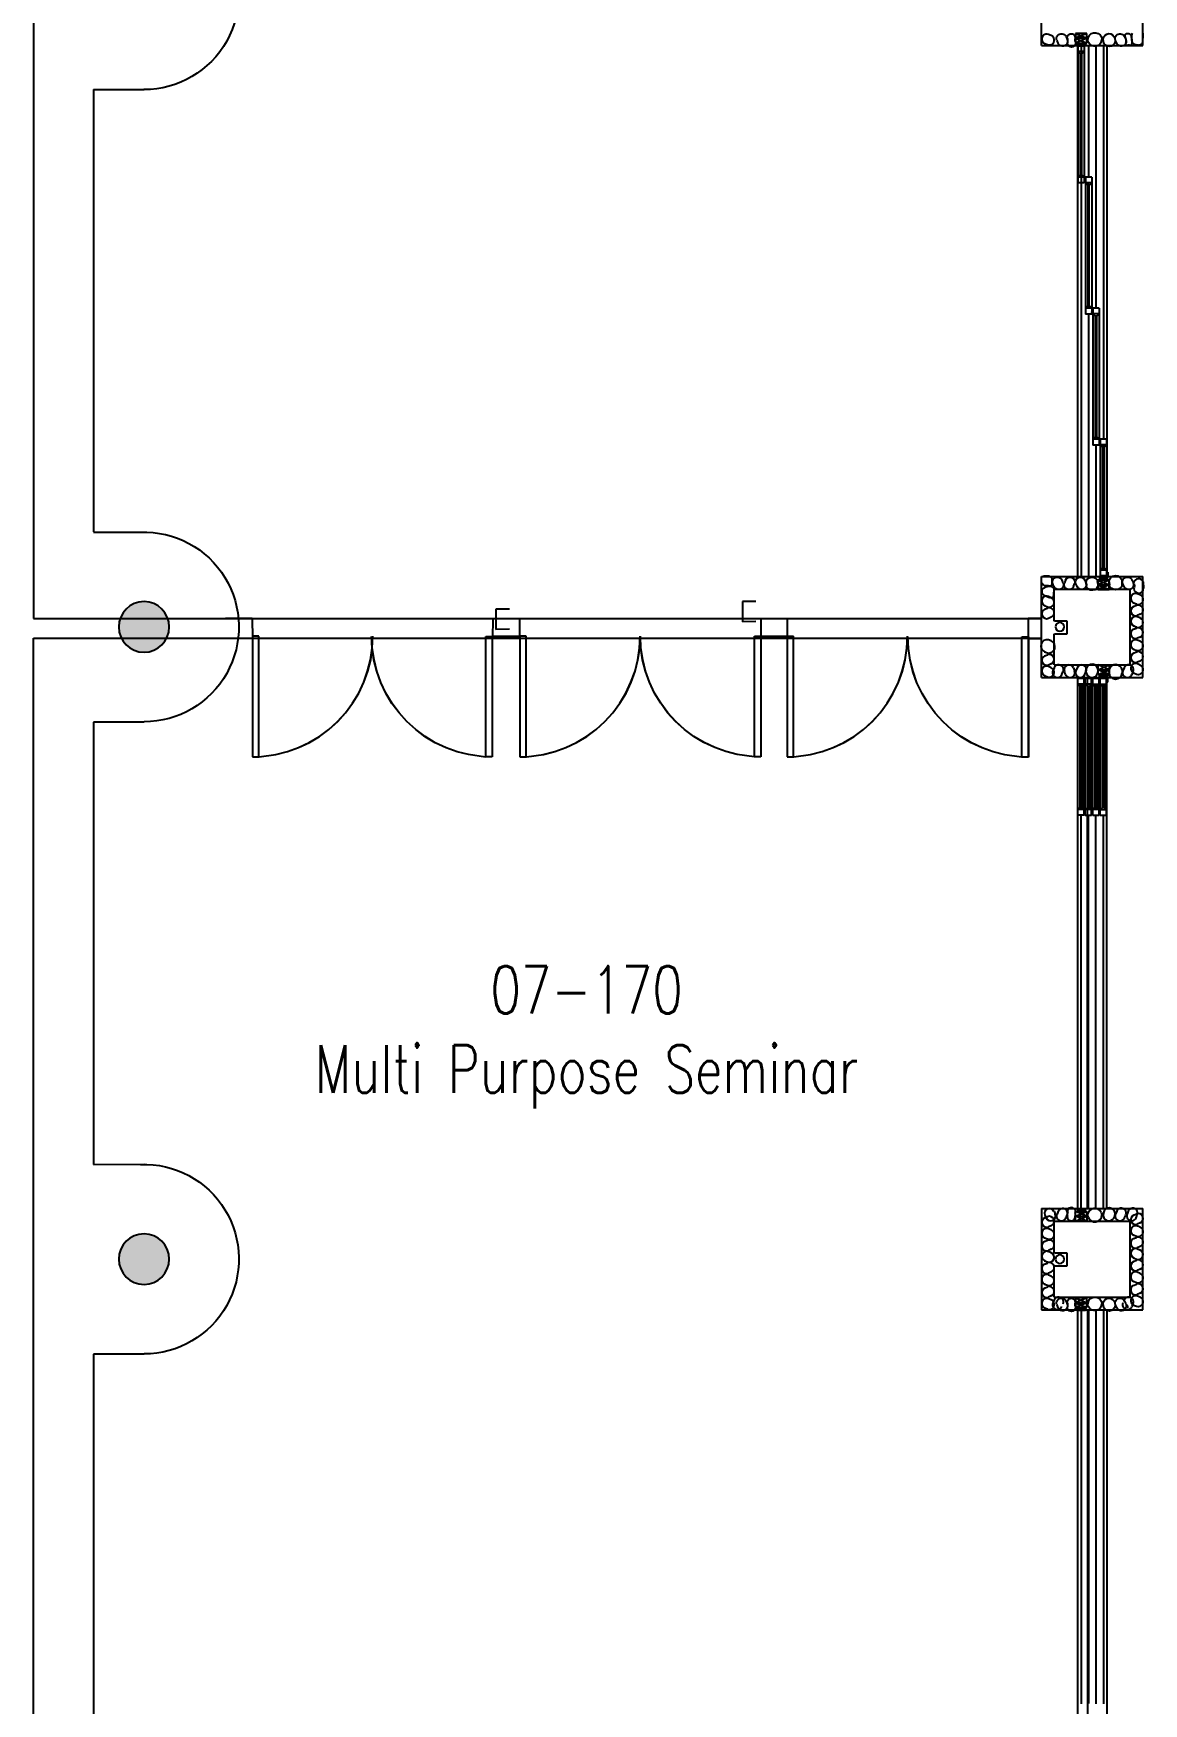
# Model space of a CAD drawing. Extents: x 11182 to 734459, y -1391328 to 152085.
# Drawn here: x 110223 to 119005, y -580770 to -567561 of the extents above; entities that cross this region are included whole.
import ezdxf
from ezdxf.enums import TextEntityAlignment as Align

# ---------------------------------------------------------------- set-up
doc = ezdxf.new("R2010")
doc.units = 0
doc.header["$LTSCALE"] = 500
doc.header["$MEASUREMENT"] = 0
for name, color, linetype in [('0_room_data', 7, 'CONTINUOUS'), ('1_Wall_Exist', 251, 'CONTINUOUS'), ('3_Text', 7, 'CONTINUOUS')]:
    doc.layers.add(name, color=color, linetype=linetype)
doc.styles.add('1_200', font='simplex.shx', dxfattribs={"width": 0.75, "height": 460})

# ---------------------------------------------------------------- blocks, each defined once
blk = doc.blocks.new('room_data')
at = {"layer": '3_Text', "style": '1_200', "width": 0.75}
for tag, p in [('ROOMNUM', (0, 0)), ('ROOMUSE', (0, -575))]:
    blk.add_attdef(tag, text='', height=345, dxfattribs=at).set_placement(p, align=Align.MIDDLE_CENTER)

msp = doc.modelspace()

# ---------------------------------------------------------------- hatches: boundary and pattern name
at = {"layer": '1_Wall_Exist'}
for points in [[(111278, -572168), (111296, -572226), (111297, -572286), (111280, -572339), (111251, -572388), (111218, -572418), (111185, -572437), (111148, -572450), (111111, -572456), (111068, -572456), (111031, -572445), (110992, -572426), (110960, -572400), (110926, -572360), (110908, -572318), (110899, -572272), (110900, -572220), (110915, -572174), (110936, -572138), (110963, -572106), (110994, -572084), (111029, -572067), (111064, -572057), (111108, -572055), (111151, -572060), (111187, -572075), (111219, -572095), (111248, -572120), (111270, -572152)], [(111278, -577168), (111296, -577226), (111297, -577286), (111280, -577339), (111251, -577388), (111218, -577418), (111185, -577437), (111148, -577450), (111111, -577456), (111068, -577456), (111031, -577445), (110992, -577426), (110959, -577401), (110926, -577360), (110907, -577318), (110899, -577272), (110900, -577220), (110915, -577174), (110936, -577138), (110963, -577106), (110994, -577084), (111029, -577067), (111064, -577057), (111108, -577055), (111151, -577061), (111187, -577075), (111219, -577095), (111247, -577120), (111270, -577152)]]:
    msp.add_hatch(color=256, dxfattribs=at).paths.add_polyline_path(points)

# ---------------------------------------------------------------- linework, layer by layer
for p, q in [((110223, -554501), (110223, -572189)), ((118198, -567655), (118198, -566855)), ((118998, -567655), (118998, -566855)), ((118274, -567578), (118252, -567569)), ((118329, -567638), (118320, -567616)), ((118391, -567587), (118400, -567609)), ((118402, -567602), (118404, -567623)), ((118464, -567623), (118463, -567603)), ((118555, -567561), (118466, -567561)), ((118466, -567561), (118555, -567599)), ((118555, -567561), (118466, -567599)), ((118466, -567561), (118466, -567637)), ((118555, -567599), (118466, -567599)), ((118466, -567599), (118555, -567637)), ((118555, -567599), (118466, -567637)), ((118555, -567637), (118555, -567561)), ((118567, -567591), (118561, -567615)), ((118670, -567631), (118675, -567608)), ((118687, -567627), (118686, -567603)), ((118776, -567599), (118780, -567623)), ((118792, -567638), (118783, -567616)), ((118854, -567586), (118863, -567608)), ((118858, -567575), (118859, -567574)), ((118858, -567578), (118858, -567575)), ((118858, -567580), (118858, -567578)), ((118858, -567582), (118858, -567580)), ((118859, -567584), (118858, -567582)), ((118859, -567572), (118860, -567570)), ((118859, -567574), (118859, -567572)), ((118860, -567585), (118859, -567584)), ((118860, -567570), (118861, -567569)), ((118861, -567588), (118860, -567585)), ((118861, -567569), (118862, -567568)), ((118862, -567590), (118861, -567588)), ((118862, -567566), (118865, -567564)), ((118862, -567568), (118862, -567566)), ((118862, -567593), (118862, -567590)), ((118864, -567597), (118862, -567593)), ((118865, -567600), (118864, -567597)), ((118865, -567564), (118867, -567563)), ((118866, -567604), (118865, -567600)), ((118867, -567607), (118866, -567604)), ((118866, -567627), (118867, -567625)), ((118866, -567628), (118866, -567627)), ((118867, -567563), (118868, -567562)), ((118867, -567610), (118867, -567607)), ((118867, -567613), (118867, -567610)), ((118868, -567615), (118867, -567613)), ((118867, -567621), (118868, -567619)), ((118867, -567622), (118867, -567621)), ((118867, -567624), (118867, -567622)), ((118867, -567625), (118867, -567624)), ((118868, -567562), (118870, -567562)), ((118868, -567619), (118868, -567615)), ((118870, -567562), (118872, -567561)), ((118872, -567561), (118873, -567561)), ((118873, -567561), (118875, -567561)), ((118875, -567561), (118881, -567561)), ((118881, -567561), (118883, -567561)), ((118883, -567561), (118885, -567561)), ((118885, -567561), (118888, -567562)), ((118888, -567562), (118890, -567562)), ((118890, -567562), (118892, -567563)), ((118892, -567563), (118893, -567564)), ((118893, -567564), (118895, -567565)), ((118895, -567565), (118896, -567565)), ((118896, -567565), (118897, -567566)), ((118897, -567566), (118897, -567567)), ((118897, -567567), (118898, -567568)), ((118898, -567568), (118899, -567570)), ((118899, -567570), (118901, -567571)), ((118901, -567571), (118902, -567572)), ((118902, -567572), (118903, -567574)), ((118903, -567574), (118904, -567575)), ((118904, -567575), (118905, -567579)), ((118905, -567579), (118906, -567581)), ((118906, -567581), (118907, -567583)), ((118907, -567583), (118907, -567585)), ((118907, -567585), (118908, -567587)), ((118908, -567587), (118908, -567589)), ((118908, -567589), (118908, -567591)), ((118908, -567591), (118908, -567594)), ((118908, -567594), (118909, -567596)), ((118909, -567596), (118909, -567597)), ((118909, -567597), (118910, -567603)), ((118910, -567589), (118911, -567586)), ((118910, -567592), (118910, -567589)), ((118911, -567596), (118910, -567592)), ((118910, -567603), (118911, -567606)), ((118911, -567580), (118912, -567577)), ((118911, -567583), (118911, -567580)), ((118911, -567586), (118911, -567583)), ((118911, -567599), (118911, -567596)), ((118911, -567602), (118911, -567599)), ((118911, -567606), (118911, -567602)), ((118911, -567609), (118911, -567606)), ((118911, -567606), (118911, -567608)), ((118911, -567608), (118911, -567609)), ((118911, -567613), (118911, -567609)), ((118911, -567609), (118911, -567611)), ((118911, -567611), (118911, -567612)), ((118911, -567612), (118911, -567615)), ((118912, -567616), (118911, -567613)), ((118911, -567615), (118911, -567617)), ((118911, -567617), (118911, -567620)), ((118911, -567620), (118911, -567621)), ((118911, -567621), (118912, -567624)), ((118912, -567574), (118913, -567571)), ((118912, -567577), (118912, -567574)), ((118913, -567620), (118912, -567616)), ((118912, -567624), (118912, -567625)), ((118912, -567625), (118913, -567627)), ((118913, -567568), (118914, -567565)), ((118913, -567571), (118913, -567568)), ((118914, -567624), (118913, -567620)), ((118913, -567627), (118913, -567629)), ((118914, -567565), (118915, -567563)), ((118915, -567627), (118914, -567624)), ((118915, -567563), (118916, -567560)), ((118917, -567630), (118915, -567627)), ((118996, -567627), (118995, -567629)), ((118997, -567617), (118996, -567620)), ((118997, -567621), (118996, -567624)), ((118996, -567624), (118996, -567627)), ((118998, -567598), (118997, -567600)), ((118997, -567600), (118997, -567611)), ((118997, -567611), (118997, -567612)), ((118997, -567612), (118997, -567614)), ((118997, -567614), (118997, -567615)), ((118997, -567615), (118997, -567617)), ((118999, -567587), (118998, -567589)), ((118998, -567589), (118998, -567590)), ((118998, -567590), (118998, -567592)), ((118998, -567592), (118998, -567596)), ((118998, -567596), (118998, -567598)), ((118999, -567560), (118999, -567562)), ((118999, -567562), (118999, -567564)), ((118999, -567564), (118999, -567565)), ((118999, -567565), (118999, -567584)), ((118999, -567584), (118999, -567585)), ((118999, -567585), (118999, -567587)), ((118198, -567655), (118998, -567655)), ((118222, -567640), (118245, -567649)), ((118466, -567637), (118555, -567637)), ((118482, -567655), (118482, -571860)), ((118483, -567641), (118545, -567641)), ((118483, -567660), (118483, -567641)), ((118545, -567660), (118483, -567660)), ((118485, -567661), (118485, -568743)), ((118535, -567661), (118485, -567661)), ((118535, -567705), (118485, -567705)), ((118506, -567726), (118485, -567705)), ((118486, -567650), (118540, -567650)), ((118486, -567660), (118486, -567650)), ((118515, -567723), (118504, -567723)), ((118504, -567723), (118504, -568683)), ((118510, -567662), (118510, -571855)), ((118514, -567726), (118535, -567705)), ((118515, -568683), (118515, -567723)), ((118535, -567661), (118535, -568743)), ((118540, -567650), (118540, -567659)), ((118545, -567641), (118545, -567660)), ((118568, -567661), (118568, -568697)), ((118628, -567662), (118628, -569730)), ((118687, -567662), (118687, -570770)), ((118715, -567662), (118715, -571821)), ((118864, -567640), (118865, -567638)), ((118864, -567642), (118864, -567640)), ((118864, -567643), (118864, -567642)), ((118864, -567648), (118864, -567643)), ((118864, -567649), (118864, -567648)), ((118865, -567651), (118864, -567649)), ((118865, -567634), (118866, -567632)), ((118865, -567635), (118865, -567634)), ((118865, -567637), (118865, -567635)), ((118865, -567638), (118865, -567637)), ((118866, -567651), (118865, -567651)), ((118866, -567630), (118866, -567628)), ((118866, -567632), (118866, -567630)), ((118867, -567652), (118866, -567651)), ((118868, -567654), (118867, -567652)), ((118869, -567654), (118868, -567654)), ((118871, -567655), (118869, -567654)), ((118873, -567655), (118871, -567655)), ((118876, -567655), (118873, -567655)), ((118878, -567655), (118876, -567655)), ((118880, -567654), (118878, -567655)), ((118883, -567654), (118880, -567654)), ((118885, -567654), (118883, -567654)), ((118890, -567654), (118885, -567654)), ((118892, -567654), (118890, -567654)), ((118895, -567655), (118892, -567654)), ((118897, -567655), (118895, -567655)), ((118898, -567655), (118897, -567655)), ((118900, -567655), (118898, -567655)), ((118902, -567655), (118900, -567655)), ((118903, -567654), (118902, -567655)), ((118904, -567653), (118903, -567654)), ((118906, -567652), (118904, -567653)), ((118907, -567651), (118906, -567652)), ((118907, -567653), (118906, -567654)), ((118908, -567650), (118907, -567651)), ((118908, -567652), (118907, -567653)), ((118909, -567649), (118908, -567650)), ((118909, -567649), (118908, -567650)), ((118908, -567650), (118908, -567652)), ((118910, -567646), (118909, -567648)), ((118910, -567647), (118909, -567649)), ((118909, -567648), (118909, -567649)), ((118911, -567640), (118910, -567642)), ((118910, -567642), (118910, -567644)), ((118910, -567644), (118910, -567646)), ((118910, -567645), (118910, -567647)), ((118912, -567634), (118911, -567636)), ((118911, -567636), (118911, -567638)), ((118911, -567638), (118911, -567640)), ((118913, -567629), (118912, -567630)), ((118912, -567630), (118912, -567632)), ((118912, -567632), (118912, -567634)), ((118918, -567634), (118917, -567630)), ((118920, -567636), (118918, -567634)), ((118922, -567639), (118920, -567636)), ((118923, -567641), (118922, -567639)), ((118925, -567642), (118923, -567641)), ((118926, -567643), (118925, -567642)), ((118928, -567645), (118926, -567643)), ((118929, -567646), (118928, -567645)), ((118931, -567647), (118929, -567646)), ((118932, -567648), (118931, -567647)), ((118934, -567649), (118932, -567648)), ((118936, -567650), (118934, -567649)), ((118938, -567651), (118936, -567650)), ((118940, -567651), (118938, -567651)), ((118942, -567652), (118940, -567651)), ((118944, -567652), (118942, -567652)), ((118945, -567652), (118944, -567652)), ((118947, -567652), (118945, -567652)), ((118949, -567653), (118947, -567652)), ((118951, -567653), (118949, -567653)), ((118953, -567653), (118951, -567653)), ((118954, -567653), (118953, -567653)), ((118957, -567653), (118954, -567653)), ((118959, -567654), (118957, -567653)), ((118961, -567654), (118959, -567654)), ((118964, -567654), (118961, -567654)), ((118966, -567655), (118964, -567654)), ((118968, -567655), (118966, -567655)), ((118972, -567654), (118968, -567655)), ((118974, -567654), (118972, -567654)), ((118976, -567653), (118974, -567654)), ((118978, -567652), (118976, -567653)), ((118981, -567651), (118978, -567652)), ((118983, -567649), (118981, -567651)), ((118985, -567648), (118983, -567649)), ((118987, -567646), (118985, -567648)), ((118988, -567645), (118987, -567646)), ((118989, -567644), (118988, -567645)), ((118990, -567643), (118989, -567644)), ((118991, -567641), (118990, -567643)), ((118992, -567639), (118991, -567641)), ((118993, -567638), (118992, -567639)), ((118994, -567636), (118993, -567638)), ((118995, -567629), (118994, -567632)), ((118994, -567632), (118994, -567634)), ((118994, -567634), (118994, -567636)), ((110698, -568004), (110698, -571504)), ((110698, -568005), (111099, -568005)), ((118506, -568677), (118485, -568698)), ((118504, -568683), (118515, -568683)), ((118514, -568677), (118535, -568698)), ((118535, -568698), (118485, -568698)), ((118535, -568743), (118485, -568743)), ((118535, -568731), (118538, -568731)), ((118542, -568733), (118535, -568733)), ((118537, -568707), (118544, -568707)), ((118537, -568710), (118537, -568707)), ((118538, -568710), (118537, -568710)), ((118537, -568714), (118538, -568714)), ((118537, -568724), (118537, -568714)), ((118538, -568724), (118537, -568724)), ((118538, -568714), (118538, -568710)), ((118541, -568710), (118538, -568724)), ((118538, -568731), (118541, -568716)), ((118544, -568710), (118541, -568710)), ((118541, -568716), (118542, -568716)), ((118541, -568727), (118541, -568731)), ((118542, -568727), (118541, -568727)), ((118541, -568731), (118542, -568731)), ((118542, -568716), (118542, -568727)), ((118542, -568731), (118542, -568733)), ((118544, -568697), (118544, -569780)), ((118594, -568697), (118544, -568697)), ((118594, -568742), (118544, -568742)), ((118565, -568763), (118544, -568742)), ((118574, -568759), (118563, -568759)), ((118563, -568759), (118563, -569720)), ((118573, -568763), (118594, -568742)), ((118574, -569720), (118574, -568759)), ((118594, -568697), (118594, -569780)), ((118565, -569713), (118544, -569734)), ((118594, -569734), (118544, -569734)), ((118563, -569720), (118574, -569720)), ((118573, -569713), (118594, -569734)), ((118603, -569734), (118603, -570816)), ((118653, -569734), (118603, -569734)), ((118653, -569734), (118653, -570816)), ((118594, -569780), (118544, -569780)), ((118568, -569780), (118568, -571855)), ((118594, -569768), (118596, -569768)), ((118600, -569770), (118594, -569770)), ((118596, -569768), (118599, -569753)), ((118597, -569744), (118603, -569744)), ((118597, -569746), (118597, -569744)), ((118598, -569746), (118597, -569746)), ((118597, -569751), (118598, -569751)), ((118597, -569761), (118597, -569751)), ((118598, -569761), (118597, -569761)), ((118598, -569751), (118598, -569746)), ((118601, -569746), (118598, -569761)), ((118599, -569753), (118600, -569753)), ((118599, -569763), (118599, -569768)), ((118600, -569763), (118599, -569763)), ((118599, -569768), (118600, -569768)), ((118600, -569753), (118600, -569763)), ((118600, -569768), (118600, -569770)), ((118603, -569746), (118601, -569746)), ((118653, -569779), (118603, -569779)), ((118624, -569800), (118603, -569779)), ((118634, -569796), (118622, -569796)), ((118622, -569796), (118622, -570756)), ((118632, -569800), (118653, -569779)), ((118634, -570756), (118634, -569796)), ((118624, -570750), (118603, -570770)), ((118653, -570770), (118603, -570770)), ((118622, -570756), (118634, -570756)), ((118632, -570750), (118653, -570770)), ((118655, -570779), (118661, -570779)), ((118655, -570782), (118655, -570779)), ((118656, -570782), (118655, -570782)), ((118655, -570786), (118656, -570786)), ((118655, -570796), (118655, -570786)), ((118656, -570796), (118655, -570796)), ((118656, -570786), (118656, -570782)), ((118659, -570782), (118656, -570796)), ((118656, -570804), (118659, -570790)), ((118661, -570782), (118659, -570782)), ((118659, -570790), (118660, -570790)), ((118660, -570790), (118660, -570800)), ((118661, -570770), (118661, -571852)), ((118711, -570770), (118661, -570770)), ((118711, -570770), (118711, -571852)), ((118653, -570816), (118603, -570816)), ((118628, -570815), (118628, -571855)), ((118653, -570804), (118656, -570804)), ((118660, -570807), (118653, -570807)), ((118659, -570800), (118659, -570804)), ((118660, -570800), (118659, -570800)), ((118659, -570804), (118660, -570804)), ((118660, -570804), (118660, -570807)), ((118711, -570814), (118661, -570814)), ((118682, -570835), (118661, -570814)), ((118692, -570831), (118680, -570831)), ((118680, -570831), (118680, -571792)), ((118690, -570835), (118711, -570814)), ((118692, -571792), (118692, -570831)), ((110698, -571506), (111098, -571505)), ((118206, -571855), (118211, -571853)), ((118211, -571853), (118217, -571852)), ((118217, -571852), (118222, -571852)), ((118222, -571852), (118228, -571851)), ((118228, -571851), (118250, -571851)), ((118250, -571851), (118255, -571852)), ((118255, -571852), (118259, -571853)), ((118259, -571853), (118263, -571855)), ((118682, -571785), (118661, -571806)), ((118711, -571806), (118661, -571806)), ((118711, -571852), (118661, -571852)), ((118680, -571792), (118692, -571792)), ((118690, -571785), (118711, -571806)), ((118711, -571840), (118714, -571840)), ((118718, -571842), (118711, -571842)), ((118713, -571822), (118713, -571833)), ((118721, -571822), (118713, -571822)), ((118713, -571833), (118714, -571833)), ((118714, -571833), (118716, -571824)), ((118714, -571840), (118717, -571825)), ((118715, -571843), (118715, -571860)), ((118716, -571824), (118719, -571824)), ((118717, -571825), (118718, -571825)), ((118717, -571836), (118717, -571840)), ((118718, -571836), (118717, -571836)), ((118717, -571840), (118718, -571840)), ((118718, -571825), (118718, -571836)), ((118718, -571837), (118720, -571837)), ((118718, -571838), (118718, -571837)), ((118720, -571838), (118718, -571838)), ((118718, -571840), (118718, -571842)), ((118719, -571824), (118719, -571833)), ((118719, -571833), (118720, -571833)), ((118720, -571837), (118720, -571833)), ((118720, -571859), (118720, -571838)), ((118721, -571822), (118721, -571860)), ((118196, -571867), (118198, -571863)), ((118196, -571886), (118196, -571867)), ((118197, -571890), (118196, -571886)), ((118198, -571896), (118197, -571890)), ((118198, -572655), (118198, -571855)), ((118198, -571855), (118998, -571855)), ((118198, -571863), (118201, -571858)), ((118198, -571902), (118198, -571896)), ((118199, -571905), (118198, -571902)), ((118200, -571910), (118199, -571905)), ((118202, -571913), (118200, -571910)), ((118201, -571858), (118203, -571856)), ((118201, -571968), (118202, -571960)), ((118202, -571976), (118201, -571968)), ((118205, -571916), (118202, -571913)), ((118202, -571960), (118204, -571957)), ((118202, -571981), (118202, -571976)), ((118202, -571984), (118202, -571981)), ((118204, -571988), (118202, -571984)), ((118203, -571856), (118206, -571855)), ((118204, -571957), (118208, -571953)), ((118209, -571920), (118205, -571916)), ((118208, -571953), (118212, -571949)), ((118212, -571923), (118209, -571920)), ((118215, -571926), (118212, -571923)), ((118212, -571949), (118217, -571946)), ((118219, -571928), (118215, -571926)), ((118217, -571946), (118221, -571943)), ((118222, -571930), (118219, -571928)), ((118221, -571943), (118226, -571940)), ((118226, -571931), (118222, -571930)), ((118252, -571931), (118226, -571931)), ((118226, -571940), (118232, -571938)), ((118232, -571938), (118237, -571936)), ((118237, -571936), (118243, -571935)), ((118243, -571935), (118249, -571933)), ((118249, -571933), (118255, -571932)), ((118256, -571932), (118252, -571931)), ((118255, -571932), (118263, -571933)), ((118263, -571932), (118256, -571932)), ((118263, -571855), (118270, -571862)), ((118270, -571931), (118263, -571932)), ((118263, -571933), (118270, -571933)), ((118270, -571862), (118273, -571864)), ((118276, -571930), (118270, -571931)), ((118270, -571933), (118275, -571934)), ((118273, -571864), (118279, -571869)), ((118275, -571934), (118279, -571936)), ((118279, -571928), (118276, -571930)), ((118280, -571883), (118278, -571891)), ((118278, -571891), (118279, -571898)), ((118279, -571869), (118280, -571872)), ((118279, -571898), (118280, -571906)), ((118280, -571924), (118279, -571928)), ((118279, -571936), (118284, -571940)), ((118280, -571872), (118280, -571883)), ((118280, -571906), (118280, -571919)), ((118280, -571913), (118280, -571924)), ((118284, -571940), (118287, -571943)), ((118289, -571920), (118287, -571914)), ((118287, -571943), (118290, -571946)), ((118290, -571925), (118289, -571920)), ((118293, -571927), (118290, -571925)), ((118290, -571946), (118293, -571949)), ((118295, -571930), (118293, -571927)), ((118293, -571949), (118295, -571952)), ((118294, -571976), (118293, -571981)), ((118293, -571981), (118293, -571998)), ((118295, -571970), (118294, -571976)), ((118297, -571933), (118295, -571930)), ((118295, -571952), (118295, -571970)), ((118297, -571938), (118297, -571933)), ((118298, -571955), (118898, -571955)), ((118298, -572209), (118298, -571955)), ((118358, -571884), (118367, -571906)), ((118387, -571884), (118378, -571906)), ((118450, -571936), (118459, -571914)), ((118478, -571936), (118469, -571914)), ((118540, -571884), (118549, -571906)), ((118548, -571906), (118551, -571930)), ((118644, -571920), (118641, -571896)), ((118733, -571884), (118644, -571884)), ((118644, -571884), (118733, -571922)), ((118733, -571884), (118644, -571922)), ((118644, -571884), (118644, -571960)), ((118644, -571922), (118733, -571922)), ((118644, -571922), (118733, -571960)), ((118733, -571922), (118644, -571960)), ((118644, -571960), (118733, -571960)), ((118656, -571860), (118656, -571878)), ((118656, -571861), (118718, -571861)), ((118656, -571878), (118718, -571878)), ((118660, -571860), (118660, -571870)), ((118660, -571870), (118713, -571870)), ((118706, -571859), (118720, -571859)), ((118706, -571860), (118706, -571859)), ((118721, -571860), (118706, -571860)), ((118713, -571870), (118713, -571861)), ((118718, -571878), (118718, -571861)), ((118733, -571960), (118733, -571884)), ((118733, -571899), (118734, -571924)), ((118835, -571920), (118834, -571896)), ((118850, -571936), (118841, -571914)), ((118898, -572555), (118898, -571955)), ((118911, -571882), (118919, -571892)), ((118920, -571895), (118912, -571884)), ((118919, -571892), (118922, -571906)), ((118931, -571943), (118928, -571952)), ((118930, -571914), (118933, -571929)), ((118933, -571929), (118931, -571943)), ((118998, -572655), (118998, -571855)), ((119002, -571897), (119005, -571949)), ((113988, -572114), (113882, -572114)), ((113882, -572114), (113882, -572275)), ((115938, -572054), (115831, -572054)), ((115831, -572054), (115831, -572215)), ((118205, -571991), (118204, -571988)), ((118207, -571995), (118205, -571991)), ((118209, -571998), (118207, -571995)), ((118215, -572004), (118209, -571998)), ((118219, -572006), (118215, -572004)), ((118223, -572008), (118219, -572006)), ((118222, -572086), (118244, -572095)), ((118222, -572115), (118245, -572106)), ((118229, -572012), (118223, -572008)), ((118236, -572015), (118229, -572012)), ((118241, -572018), (118236, -572015)), ((118248, -572019), (118241, -572018)), ((118252, -572021), (118248, -572019)), ((118274, -572024), (118252, -572015)), ((118258, -572023), (118252, -572021)), ((118263, -572024), (118258, -572023)), ((118273, -572024), (118263, -572024)), ((118277, -572025), (118273, -572024)), ((118282, -572025), (118277, -572025)), ((118287, -572025), (118282, -572025)), ((118287, -572019), (118286, -572022)), ((118289, -572015), (118287, -572019)), ((118288, -572022), (118287, -572025)), ((118289, -572018), (118288, -572022)), ((118290, -572011), (118289, -572015)), ((118291, -572007), (118290, -572011)), ((118292, -572003), (118291, -572007)), ((118293, -571998), (118292, -572003)), ((118926, -572064), (118948, -572073)), ((118926, -572093), (118948, -572084)), ((118978, -572002), (118955, -571993)), ((110223, -572189), (118198, -572189)), ((111742, -572186), (111954, -572186)), ((111954, -572186), (111955, -572347)), ((113856, -572187), (113855, -572347)), ((113856, -572187), (114067, -572187)), ((114067, -572187), (114067, -572347)), ((115937, -572213), (115831, -572215)), ((115978, -572188), (116184, -572188)), ((115978, -572188), (115978, -573282)), ((116184, -572188), (116184, -572348)), ((118092, -572189), (118092, -572350)), ((118198, -572189), (118092, -572189)), ((118274, -572177), (118252, -572187)), ((118399, -572209), (118299, -572209)), ((118399, -572309), (118399, -572209)), ((118926, -572246), (118948, -572255)), ((118978, -572155), (118955, -572165)), ((118978, -572184), (118955, -572175)), ((110223, -582657), (110223, -572344)), ((110223, -572344), (118198, -572344)), ((111748, -572344), (111956, -572346)), ((111955, -572329), (111955, -573282)), ((112006, -572329), (111955, -572329)), ((111956, -572328), (111956, -573282)), ((112007, -572328), (111956, -572328)), ((112006, -573282), (112006, -572329)), ((112007, -573282), (112007, -572328)), ((112903, -572423), (112898, -572330)), ((112904, -572423), (112899, -572330)), ((112904, -572422), (112909, -572328)), ((112904, -572421), (112909, -572328)), ((113801, -572330), (113852, -572330)), ((113801, -573283), (113801, -572330)), ((113802, -572330), (113852, -572330)), ((113802, -573284), (113802, -572330)), ((113852, -572330), (113852, -573283)), ((113852, -572330), (113852, -573283)), ((113862, -572328), (114071, -572328)), ((113988, -572273), (113882, -572275)), ((114070, -572329), (114070, -573282)), ((114121, -572329), (114070, -572329)), ((114070, -572329), (114070, -573282)), ((114121, -573282), (114121, -572329)), ((114121, -573282), (114121, -572329)), ((115018, -572422), (115023, -572329)), ((115019, -572422), (115024, -572329)), ((115029, -572422), (115024, -572329)), ((115029, -572422), (115024, -572329)), ((115926, -572329), (115977, -572329)), ((115926, -573282), (115926, -572329)), ((115927, -572329), (115978, -572329)), ((115927, -573282), (115927, -572329)), ((115977, -572329), (115977, -573282)), ((115980, -572329), (116235, -572329)), ((116184, -572329), (116184, -573282)), ((116185, -572329), (116185, -573282)), ((116235, -573282), (116235, -572329)), ((116235, -573282), (116235, -572329)), ((117132, -572422), (117137, -572329)), ((117133, -572422), (117138, -572329)), ((117144, -572425), (117139, -572332)), ((117144, -572425), (117139, -572332)), ((118041, -572332), (118092, -572332)), ((118041, -573285), (118041, -572332)), ((118042, -572332), (118093, -572332)), ((118042, -573285), (118042, -572332)), ((118092, -572332), (118092, -573285)), ((118198, -572348), (118092, -572350)), ((118093, -572332), (118093, -573285)), ((118274, -572365), (118252, -572356)), ((118298, -572555), (118298, -572309)), ((118299, -572309), (118399, -572309)), ((118926, -572273), (118948, -572264)), ((118978, -572335), (118955, -572344)), ((118978, -572368), (118955, -572359)), ((112867, -572605), (112890, -572514)), ((112868, -572605), (112891, -572514)), ((112890, -572514), (112904, -572422)), ((112891, -572514), (112904, -572421)), ((112917, -572516), (112903, -572423)), ((112918, -572516), (112904, -572423)), ((114982, -572605), (115005, -572514)), ((114982, -572605), (115005, -572514)), ((115005, -572514), (115018, -572422)), ((115005, -572514), (115019, -572422)), ((115043, -572515), (115029, -572422)), ((115042, -572515), (115029, -572422)), ((115065, -572605), (115042, -572515)), ((115066, -572605), (115043, -572515)), ((117096, -572605), (117119, -572514)), ((117097, -572605), (117119, -572514)), ((117119, -572514), (117132, -572422)), ((117119, -572514), (117133, -572422)), ((117158, -572517), (117144, -572425)), ((117157, -572518), (117144, -572425)), ((118222, -572452), (118245, -572461)), ((118222, -572484), (118245, -572475)), ((118926, -572430), (118948, -572440)), ((118926, -572463), (118948, -572453)), ((112836, -572693), (112867, -572605)), ((112837, -572693), (112868, -572605)), ((112940, -572606), (112917, -572516)), ((112940, -572606), (112918, -572516)), ((112972, -572695), (112940, -572606)), ((112971, -572694), (112940, -572606)), ((114950, -572693), (114982, -572605)), ((114951, -572693), (114982, -572605)), ((115097, -572693), (115065, -572605)), ((115097, -572693), (115066, -572605)), ((117065, -572693), (117096, -572605)), ((117065, -572693), (117097, -572605)), ((117180, -572608), (117157, -572518)), ((117181, -572608), (117158, -572517)), ((117211, -572696), (117180, -572608)), ((117212, -572696), (117181, -572608)), ((118222, -572640), (118245, -572649)), ((118274, -572546), (118252, -572556)), ((118274, -572578), (118252, -572569)), ((118296, -572579), (118287, -572602)), ((118298, -572555), (118898, -572555)), ((118358, -572631), (118367, -572609)), ((118387, -572631), (118378, -572609)), ((118450, -572579), (118459, -572602)), ((118478, -572579), (118469, -572602)), ((118540, -572631), (118549, -572609)), ((118548, -572609), (118551, -572585)), ((118644, -572595), (118641, -572619)), ((118644, -572631), (118644, -572555)), ((118644, -572555), (118733, -572555)), ((118644, -572593), (118733, -572555)), ((118733, -572593), (118644, -572555)), ((118644, -572593), (118733, -572593)), ((118644, -572631), (118733, -572593)), ((118733, -572631), (118644, -572593)), ((118733, -572631), (118644, -572631)), ((118656, -572637), (118718, -572637)), ((118656, -572655), (118656, -572637)), ((118660, -572645), (118713, -572645)), ((118660, -572655), (118660, -572645)), ((118713, -572645), (118713, -572655)), ((118718, -572637), (118718, -572655)), ((118733, -572555), (118733, -572631)), ((118733, -572616), (118734, -572592)), ((118835, -572595), (118834, -572619)), ((118850, -572579), (118841, -572601)), ((118913, -572631), (118922, -572609)), ((118926, -572618), (118948, -572628)), ((118978, -572525), (118955, -572534)), ((118978, -572556), (118956, -572547)), ((112748, -572858), (112796, -572778)), ((112748, -572858), (112797, -572778)), ((112796, -572778), (112836, -572693)), ((112797, -572778), (112837, -572693)), ((113011, -572779), (112971, -572694)), ((113012, -572779), (112972, -572695)), ((114862, -572858), (114910, -572778)), ((114863, -572858), (114911, -572778)), ((114910, -572778), (114950, -572693)), ((114911, -572778), (114951, -572693)), ((115137, -572778), (115097, -572693)), ((115137, -572778), (115097, -572693)), ((115185, -572859), (115137, -572778)), ((115185, -572858), (115137, -572778)), ((116976, -572858), (117025, -572778)), ((116977, -572858), (117025, -572778)), ((117025, -572778), (117065, -572693)), ((117025, -572778), (117065, -572693)), ((117252, -572781), (117211, -572696)), ((117252, -572781), (117212, -572696)), ((118198, -572655), (118998, -572655)), ((118482, -572655), (118482, -576855)), ((118485, -573744), (118485, -572662)), ((118535, -572662), (118485, -572662)), ((118535, -572708), (118485, -572708)), ((118506, -572729), (118485, -572708)), ((118504, -572722), (118515, -572722)), ((118504, -573683), (118504, -572722)), ((118514, -572729), (118535, -572708)), ((118515, -572722), (118515, -573683)), ((118535, -573744), (118535, -572662)), ((118541, -572672), (118535, -572672)), ((118535, -572674), (118537, -572674)), ((118537, -572674), (118540, -572689)), ((118540, -572674), (118541, -572674)), ((118540, -572679), (118540, -572674)), ((118541, -572679), (118540, -572679)), ((118540, -572689), (118541, -572689)), ((118541, -572674), (118541, -572672)), ((118541, -572689), (118541, -572679)), ((118543, -573745), (118543, -572663)), ((118593, -572663), (118543, -572663)), ((118593, -572708), (118543, -572708)), ((118564, -572729), (118543, -572708)), ((118562, -576852), (118562, -572657)), ((118562, -572723), (118574, -572723)), ((118562, -573683), (118562, -572723)), ((118572, -572729), (118593, -572708)), ((118574, -572723), (118574, -573683)), ((118593, -573745), (118593, -572663)), ((118600, -572672), (118593, -572672)), ((118593, -572675), (118596, -572675)), ((118596, -572675), (118599, -572690)), ((118599, -572675), (118600, -572675)), ((118599, -572679), (118599, -572675)), ((118600, -572679), (118599, -572679)), ((118599, -572690), (118600, -572690)), ((118600, -572675), (118600, -572672)), ((118600, -572690), (118600, -572679)), ((118603, -573745), (118603, -572663)), ((118653, -572663), (118603, -572663)), ((118653, -572709), (118603, -572709)), ((118624, -572729), (118603, -572709)), ((118622, -572723), (118634, -572723)), ((118622, -573683), (118622, -572723)), ((118632, -572729), (118653, -572709)), ((118634, -572723), (118634, -573683)), ((118653, -573745), (118653, -572663)), ((118660, -572672), (118653, -572672)), ((118653, -572675), (118656, -572675)), ((118656, -572655), (118718, -572655)), ((118656, -572675), (118659, -572689)), ((118659, -572675), (118660, -572675)), ((118659, -572679), (118659, -572675)), ((118660, -572679), (118659, -572679)), ((118659, -572689), (118660, -572689)), ((118660, -572675), (118660, -572672)), ((118660, -572689), (118660, -572679)), ((118661, -573745), (118661, -572663)), ((118711, -572663), (118661, -572663)), ((118711, -572709), (118661, -572709)), ((118682, -572730), (118661, -572709)), ((118680, -572723), (118692, -572723)), ((118680, -573684), (118680, -572723)), ((118690, -572730), (118711, -572709)), ((118692, -572723), (118692, -573684)), ((118706, -572655), (118706, -572656)), ((118706, -572656), (118720, -572656)), ((118711, -573745), (118711, -572663)), ((118718, -572673), (118711, -572673)), ((118711, -572675), (118714, -572675)), ((118713, -572682), (118714, -572682)), ((118713, -572693), (118713, -572682)), ((118721, -572693), (118713, -572693)), ((118714, -572675), (118717, -572690)), ((118714, -572682), (118716, -572691)), ((118715, -572672), (118715, -572655)), ((118715, -576853), (118715, -572694)), ((118716, -572691), (118719, -572691)), ((118717, -572675), (118718, -572675)), ((118717, -572680), (118717, -572675)), ((118718, -572680), (118717, -572680)), ((118717, -572690), (118718, -572690)), ((118718, -572675), (118718, -572673)), ((118718, -572677), (118718, -572678)), ((118720, -572677), (118718, -572677)), ((118718, -572678), (118720, -572678)), ((118718, -572690), (118718, -572680)), ((118719, -572682), (118720, -572682)), ((118719, -572691), (118719, -572682)), ((118720, -572656), (118720, -572677)), ((118720, -572678), (118720, -572682)), ((118721, -572693), (118721, -572655)), ((112692, -572933), (112748, -572858)), ((112693, -572933), (112748, -572858)), ((113059, -572860), (113011, -572779)), ((113060, -572860), (113012, -572779)), ((113115, -572934), (113059, -572860)), ((113115, -572935), (113060, -572860)), ((114807, -572933), (114862, -572858)), ((114807, -572933), (114863, -572858)), ((115240, -572933), (115185, -572858)), ((115241, -572933), (115185, -572859)), ((116921, -572933), (116976, -572858)), ((116922, -572933), (116977, -572858)), ((117300, -572861), (117252, -572781)), ((117300, -572861), (117252, -572781)), ((117356, -572936), (117300, -572861)), ((117355, -572936), (117300, -572861)), ((110698, -573005), (111098, -573005)), ((110698, -573007), (110698, -576506)), ((112560, -573065), (112629, -573003)), ((112561, -573065), (112630, -573002)), ((112629, -573003), (112692, -572933)), ((112630, -573002), (112693, -572933)), ((113178, -573004), (113115, -572934)), ((113178, -573004), (113115, -572935)), ((113248, -573067), (113178, -573004)), ((113247, -573067), (113178, -573004)), ((114674, -573066), (114744, -573003)), ((114675, -573066), (114744, -573003)), ((114744, -573003), (114807, -572933)), ((114744, -573003), (114807, -572933)), ((115303, -573003), (115240, -572933)), ((115304, -573003), (115241, -572933)), ((115373, -573066), (115303, -573003)), ((115373, -573066), (115304, -573003)), ((116789, -573066), (116858, -573003)), ((116789, -573066), (116859, -573003)), ((116858, -573003), (116921, -572933)), ((116859, -573003), (116922, -572933)), ((117418, -573006), (117355, -572936)), ((117419, -573006), (117356, -572936)), ((117488, -573069), (117418, -573006)), ((117488, -573069), (117419, -573006)), ((112320, -573209), (112405, -573169)), ((112321, -573209), (112406, -573169)), ((112405, -573169), (112485, -573121)), ((112406, -573169), (112486, -573121)), ((112485, -573121), (112560, -573065)), ((112486, -573121), (112561, -573065)), ((113322, -573122), (113247, -573067)), ((113323, -573123), (113248, -573067)), ((113402, -573171), (113322, -573122)), ((113402, -573171), (113323, -573123)), ((113487, -573211), (113402, -573171)), ((113487, -573210), (113402, -573171)), ((114435, -573209), (114520, -573169)), ((114435, -573209), (114520, -573169)), ((114520, -573169), (114599, -573121)), ((114520, -573169), (114600, -573121)), ((114599, -573121), (114674, -573066)), ((114600, -573121), (114675, -573066)), ((115448, -573121), (115373, -573066)), ((115448, -573121), (115373, -573066)), ((115528, -573170), (115448, -573121)), ((115527, -573169), (115448, -573121)), ((115612, -573209), (115527, -573169)), ((115613, -573209), (115528, -573170)), ((116549, -573209), (116634, -573169)), ((116550, -573209), (116635, -573169)), ((116634, -573169), (116714, -573121)), ((116635, -573169), (116714, -573121)), ((116714, -573121), (116789, -573066)), ((116714, -573121), (116789, -573066)), ((117563, -573124), (117488, -573069)), ((117562, -573124), (117488, -573069)), ((117642, -573172), (117562, -573124)), ((117643, -573172), (117563, -573124)), ((117727, -573212), (117642, -573172)), ((117728, -573212), (117643, -573172)), ((111955, -573282), (112008, -573282)), ((111956, -573282), (112009, -573282)), ((112008, -573282), (112142, -573263)), ((112142, -573263), (112232, -573240)), ((112142, -573263), (112233, -573240)), ((112232, -573240), (112320, -573209)), ((112233, -573240), (112321, -573209)), ((113575, -573242), (113487, -573210)), ((113575, -573242), (113487, -573211)), ((113666, -573265), (113575, -573242)), ((113665, -573265), (113575, -573242)), ((113799, -573284), (113665, -573265)), ((113852, -573283), (113799, -573284)), ((113852, -573283), (113799, -573283)), ((114070, -573282), (114123, -573282)), ((114123, -573282), (114257, -573264)), ((114256, -573264), (114347, -573241)), ((114257, -573264), (114347, -573241)), ((114347, -573241), (114435, -573209)), ((114347, -573241), (114435, -573209)), ((115700, -573241), (115612, -573209)), ((115701, -573241), (115613, -573209)), ((115791, -573264), (115700, -573241)), ((115925, -573282), (115791, -573264)), ((115977, -573282), (115924, -573282)), ((115978, -573282), (115925, -573282)), ((116184, -573282), (116238, -573282)), ((116237, -573282), (116370, -573264)), ((116238, -573282), (116371, -573264)), ((116370, -573264), (116461, -573241)), ((116371, -573264), (116462, -573241)), ((116461, -573241), (116549, -573209)), ((116462, -573241), (116550, -573209)), ((117815, -573244), (117727, -573212)), ((117816, -573244), (117728, -573212)), ((117906, -573267), (117815, -573244)), ((117906, -573267), (117816, -573244)), ((118040, -573285), (117906, -573267)), ((118039, -573285), (117906, -573267)), ((118092, -573285), (118039, -573285)), ((118093, -573285), (118040, -573285)), ((118506, -573679), (118485, -573700)), ((118535, -573700), (118485, -573700)), ((118515, -573683), (118504, -573683)), ((118514, -573679), (118535, -573700)), ((118564, -573680), (118543, -573700)), ((118593, -573700), (118543, -573700)), ((118574, -573683), (118562, -573683)), ((118572, -573680), (118593, -573700)), ((118624, -573679), (118603, -573700)), ((118653, -573700), (118603, -573700)), ((118634, -573683), (118622, -573683)), ((118632, -573679), (118653, -573700)), ((118682, -573680), (118661, -573701)), ((118711, -573701), (118661, -573701)), ((118692, -573684), (118680, -573684)), ((118690, -573680), (118711, -573701)), ((118535, -573744), (118485, -573744)), ((118510, -576853), (118510, -573745)), ((118537, -573718), (118537, -573729)), ((118538, -573718), (118537, -573718)), ((118537, -573729), (118538, -573729)), ((118537, -573733), (118537, -573735)), ((118538, -573733), (118537, -573733)), ((118537, -573735), (118543, -573735)), ((118541, -573733), (118538, -573718)), ((118538, -573729), (118538, -573733)), ((118543, -573733), (118541, -573733)), ((118593, -573745), (118543, -573745)), ((118568, -576854), (118568, -573746)), ((118597, -573718), (118597, -573728)), ((118598, -573718), (118597, -573718)), ((118597, -573728), (118597, -573733)), ((118597, -573728), (118597, -573728)), ((118597, -573733), (118597, -573735)), ((118597, -573733), (118597, -573733)), ((118597, -573735), (118603, -573735)), ((118601, -573733), (118598, -573718)), ((118603, -573733), (118601, -573733)), ((118653, -573745), (118603, -573745)), ((118628, -576854), (118628, -573745)), ((118655, -573719), (118655, -573729)), ((118656, -573719), (118655, -573719)), ((118655, -573729), (118656, -573729)), ((118655, -573734), (118655, -573736)), ((118656, -573734), (118655, -573734)), ((118655, -573736), (118661, -573736)), ((118659, -573734), (118656, -573719)), ((118656, -573729), (118656, -573734)), ((118661, -573734), (118659, -573734)), ((118711, -573745), (118661, -573745)), ((118687, -576853), (118687, -573745)), ((110698, -576506), (111098, -576505)), ((118198, -576855), (118998, -576855)), ((118198, -576855), (118198, -577655)), ((118483, -576855), (118483, -576874)), ((118483, -576874), (118545, -576874)), ((118486, -576855), (118486, -576866)), ((118486, -576866), (118540, -576866)), ((118540, -576866), (118540, -576856)), ((118545, -576874), (118545, -576855)), ((118998, -577655), (118998, -576855)), ((118223, -576928), (118245, -576918)), ((118234, -576929), (118225, -576906)), ((118274, -576991), (118252, -577000)), ((118296, -576877), (118305, -576899)), ((118298, -576955), (118899, -576955)), ((118298, -577209), (118298, -576955)), ((118329, -576877), (118320, -576899)), ((118391, -576929), (118400, -576906)), ((118402, -576913), (118404, -576892)), ((118464, -576892), (118463, -576912)), ((118466, -576954), (118466, -576878)), ((118466, -576878), (118555, -576878)), ((118466, -576916), (118555, -576878)), ((118555, -576916), (118466, -576878)), ((118466, -576916), (118555, -576916)), ((118466, -576954), (118555, -576916)), ((118555, -576954), (118466, -576916)), ((118555, -576954), (118466, -576954)), ((118555, -576878), (118555, -576954)), ((118567, -576924), (118561, -576900)), ((118670, -576884), (118675, -576907)), ((118687, -576888), (118686, -576912)), ((118776, -576916), (118780, -576892)), ((118792, -576877), (118783, -576899)), ((118854, -576929), (118863, -576907)), ((118883, -576877), (118874, -576899)), ((118898, -577555), (118899, -576955)), ((118926, -576907), (118948, -576898)), ((118945, -576929), (118954, -576907)), ((118978, -576969), (118955, -576978)), ((118978, -577002), (118955, -576993)), ((118222, -577086), (118245, -577095)), ((118222, -577115), (118245, -577106)), ((118274, -577024), (118252, -577015)), ((118926, -577064), (118948, -577073)), ((118926, -577093), (118948, -577084)), ((118222, -577268), (118245, -577277)), ((118274, -577177), (118252, -577187)), ((118274, -577206), (118252, -577196)), ((118399, -577209), (118299, -577209)), ((118399, -577309), (118399, -577209)), ((118926, -577246), (118948, -577255)), ((118926, -577273), (118948, -577264)), ((118978, -577155), (118955, -577165)), ((118978, -577184), (118955, -577175)), ((118222, -577295), (118245, -577286)), ((118274, -577357), (118252, -577366)), ((118274, -577390), (118252, -577381)), ((118298, -577555), (118298, -577309)), ((118299, -577309), (118399, -577309)), ((118978, -577335), (118955, -577344)), ((118978, -577368), (118955, -577359)), ((118222, -577452), (118245, -577461)), ((118222, -577484), (118245, -577475)), ((118926, -577430), (118948, -577440)), ((118926, -577463), (118948, -577453)), ((118978, -577525), (118955, -577534)), ((118198, -577655), (118998, -577655)), ((118222, -577640), (118245, -577649)), ((118274, -577546), (118252, -577556)), ((118274, -577578), (118252, -577569)), ((118296, -577579), (118287, -577602)), ((118298, -577555), (118898, -577555)), ((118329, -577639), (118320, -577617)), ((118391, -577588), (118400, -577610)), ((118402, -577603), (118404, -577624)), ((118464, -577624), (118463, -577604)), ((118555, -577562), (118466, -577562)), ((118466, -577562), (118555, -577600)), ((118555, -577562), (118466, -577600)), ((118466, -577562), (118466, -577638)), ((118466, -577600), (118555, -577600)), ((118466, -577600), (118555, -577638)), ((118555, -577600), (118466, -577638)), ((118466, -577638), (118555, -577638)), ((118482, -577655), (118482, -581861)), ((118483, -577642), (118545, -577642)), ((118483, -577661), (118483, -577642)), ((118545, -577661), (118483, -577661)), ((118486, -577651), (118540, -577651)), ((118486, -577661), (118486, -577651)), ((118510, -577663), (118510, -580771)), ((118540, -577651), (118540, -577660)), ((118545, -577642), (118545, -577661)), ((118555, -577638), (118555, -577562)), ((118567, -577592), (118561, -577616)), ((118562, -577664), (118562, -581859)), ((118568, -577662), (118568, -580770)), ((118628, -577663), (118628, -580771)), ((118670, -577632), (118675, -577609)), ((118687, -577628), (118686, -577604)), ((118687, -577663), (118687, -580771)), ((118715, -577663), (118715, -581822)), ((118776, -577600), (118780, -577624)), ((118792, -577639), (118783, -577617)), ((118854, -577587), (118863, -577609)), ((118883, -577639), (118874, -577617)), ((118913, -577631), (118922, -577609)), ((118926, -577618), (118948, -577628)), ((118978, -577556), (118956, -577547)), ((110698, -578005), (111098, -578005)), ((110698, -578007), (110698, -582431))]:
    msp.add_line(p, q, dxfattribs=at)
at = {"layer": '1_Wall_Exist', "extrusion": (0, 0, -1)}
for centre, radius in [((-111098, -572255), 200), ((-118342, -572255), 34.3), ((-111098, -577255), 200), ((-118342, -577255), 34.3)]:
    msp.add_circle(centre, radius, dxfattribs=at)
for centre, radius, start, end in [((-111098, -567255), 750, 87.8682, 270.0076), ((-118355, -567601), 38.6, 337.2888, 157.7009), ((-118365, -567624), 38.6, 157.4259, 337.4828), ((-118432, -567595), 31.5, 346.0519, 195.2711), ((-118434, -567636), 32.4, 156.1274, 22.7563), ((-118619, -567602), 59.1, 210.0818, 347.4712), ((-118619, -567611), 56.3, 21.0448, 176.43), ((-118731, -567608), 45.9, 6.009, 169.8402), ((-118733, -567617), 47.4, 188.1301, 347.6941), ((-118818, -567601), 38.6, 337.4259, 157.6199), ((-118828, -567624), 38.5, 157.2313, 337.7572), ((-111098, -572255), 750, 87.8682, 270), ((-118783, -571899), 50.9, 359.8874, 176.2833), ((-118323, -571899), 38.6, 337.2888, 157.7009), ((-118332, -571921), 38.6, 157.2888, 337.5632), ((-118414, -571921), 38.5, 202.4368, 22.5172), ((-118423, -571899), 38.6, 22.5172, 202.4368), ((-118504, -571899), 38.6, 337.6199, 157.5632), ((-118514, -571921), 38.6, 157.6199, 337.4828), ((-118596, -571908), 47.4, 2.2954, 165.318), ((-118597, -571918), 47.3, 182.4212, 345.318), ((-118784, -571910), 52.3, 191.138, 345.2453), ((-118877, -571899), 38.6, 337.2888, 157.7572), ((-118886, -571921), 38.5, 157.2313, 337.7009), ((-111098, -577255), 750, 87.8682, 270), ((-118355, -577602), 38.6, 337.2888, 157.7009), ((-118365, -577625), 38.6, 157.4259, 337.4828), ((-118432, -577596), 31.5, 346.0519, 195.2711), ((-118434, -577637), 32.4, 156.1274, 22.7563), ((-118619, -577603), 59.1, 210.0818, 347.4712), ((-118619, -577612), 56.3, 21.0448, 176.43), ((-118731, -577609), 45.9, 6.009, 169.8402), ((-118733, -577618), 47.4, 188.1301, 347.6941), ((-118818, -577602), 38.6, 337.4259, 157.6199), ((-118828, -577625), 38.5, 157.2313, 337.7572)]:
    msp.add_arc(centre, radius, start, end, dxfattribs=at)
at = {"layer": '1_Wall_Exist'}
for centre, radius, start, end in [((118237, -567604), 38.6, 67.4259, 247.6199), ((118260, -567614), 38.5, 247.2313, 67.7572), ((118965, -571915), 40.9, 24.873, 166.9844), ((118966, -571950), 38.5, 182.5283, 2.3736), ((118237, -572050), 38.5, 67.2313, 247.7572), ((118237, -572151), 38.6, 112.5172, 292.2428), ((118259, -572060), 38.6, 247.2888, 67.4259), ((118259, -572142), 38.6, 292.2428, 112.5741), ((118941, -572029), 38.6, 67.2888, 247.7009), ((118941, -572129), 38.5, 112.4368, 292.3801), ((118963, -572038), 38.6, 247.2888, 67.4828), ((118963, -572120), 38.5, 292.2991, 112.5741), ((118941, -572210), 38.6, 67.6199, 247.4259), ((118963, -572220), 38.6, 247.7572, 67.4828), ((118243, -572406), 50.8, 79.9071, 246.1061), ((118253, -572411), 50.9, 259.9268, 65.9574), ((118941, -572309), 38.6, 112.3801, 292.4368), ((118941, -572395), 38.6, 67.2888, 247.7009), ((118963, -572300), 38.6, 292.5741, 112.5741), ((118963, -572404), 38.6, 247.2888, 67.5632), ((118237, -572520), 38.6, 112.5741, 292.4368), ((118259, -572511), 38.6, 292.5741, 112.5172), ((118941, -572498), 38.6, 112.5741, 292.3801), ((118963, -572489), 38.6, 292.5741, 112.5172), ((118237, -572604), 38.6, 67.4259, 247.4828), ((118259, -572614), 38.6, 247.2888, 67.7009), ((118323, -572616), 38.6, 157.2888, 337.7009), ((118332, -572594), 38.6, 337.2888, 157.5632), ((118414, -572594), 38.6, 22.5741, 202.3801), ((118423, -572616), 38.6, 202.3801, 22.5741), ((118504, -572616), 38.6, 157.6199, 337.5632), ((118514, -572594), 38.6, 337.6199, 157.4828), ((118596, -572607), 47.4, 182.2954, 345.318), ((118597, -572597), 47.3, 2.4212, 165.318), ((118784, -572605), 52.3, 11.138, 165.2453), ((118783, -572616), 50.9, 179.8874, 356.2833), ((118877, -572616), 38.6, 157.2888, 337.7572), ((118886, -572594), 38.5, 337.2313, 157.7009), ((118941, -572583), 38.6, 67.2888, 247.5632), ((118963, -572592), 38.5, 247.2313, 67.7009), ((118260, -576892), 38.6, 22.7112, 202.2428), ((118365, -576892), 38.6, 337.4259, 157.4828), ((118434, -576879), 32.4, 336.1274, 202.7563), ((118619, -576913), 59.1, 30.0818, 167.4712), ((118733, -576898), 47.4, 8.1301, 167.6941), ((118828, -576891), 38.5, 337.2313, 157.7572), ((118919, -576891), 38.5, 337.2313, 157.7572), ((118237, -576964), 38.5, 112.4368, 292.4368), ((118269, -576914), 38.5, 202.4368, 22.4368), ((118259, -576955), 38.6, 292.5741, 112.4368), ((118355, -576914), 38.6, 157.2888, 337.7009), ((118432, -576920), 31.5, 166.0519, 15.2711), ((118619, -576904), 56.3, 201.0448, 356.43), ((118731, -576907), 45.9, 186.009, 349.8402), ((118818, -576914), 38.6, 157.4259, 337.6199), ((118910, -576914), 38.6, 157.4259, 337.6199), ((118941, -576943), 38.5, 112.4368, 292.4368), ((118941, -577029), 38.6, 67.2888, 247.7009), ((118963, -576933), 38.6, 292.7112, 112.2428), ((118963, -577038), 38.6, 247.4259, 67.4828), ((118237, -577050), 38.5, 67.2313, 247.7009), ((118237, -577151), 38.6, 112.3801, 292.3801), ((118259, -577060), 38.6, 247.2888, 67.5632), ((118259, -577142), 38.5, 292.4368, 112.5172), ((118941, -577129), 38.6, 112.2428, 292.5741), ((118963, -577120), 38.5, 292.4368, 112.5741), ((118237, -577232), 38.6, 67.6199, 247.5632), ((118259, -577241), 38.6, 247.6199, 67.4828), ((118941, -577210), 38.6, 67.6199, 247.5632), ((118963, -577220), 38.6, 247.6199, 67.4828), ((118963, -577300), 38.6, 292.5741, 112.3801), ((118237, -577416), 38.5, 67.2313, 247.7572), ((118237, -577331), 38.5, 112.4368, 292.5741), ((118259, -577321), 38.5, 292.4368, 112.5741), ((118259, -577426), 38.6, 247.2888, 67.5632), ((118941, -577309), 38.6, 112.5172, 292.4368), ((118941, -577395), 38.6, 67.2888, 247.7009), ((118963, -577404), 38.6, 247.2888, 67.6199), ((118237, -577520), 38.6, 112.5741, 292.4368), ((118259, -577511), 38.6, 292.7112, 112.5172), ((118941, -577498), 38.5, 112.4368, 292.5741), ((118963, -577489), 38.6, 292.7112, 112.5172), ((118237, -577604), 38.6, 67.2888, 247.7572), ((118260, -577614), 38.6, 247.2888, 67.7009), ((118323, -577616), 38.5, 157.2313, 337.7572), ((118332, -577594), 38.6, 337.2888, 157.5632), ((118877, -577616), 38.6, 157.4259, 337.6199), ((118886, -577594), 38.6, 337.2888, 157.7009), ((118941, -577583), 38.5, 67.2313, 247.7572), ((118963, -577592), 38.5, 247.2313, 67.7572)]:
    msp.add_arc(centre, radius, start, end, dxfattribs=at)

# ---------------------------------------------------------------- block references
at = {"layer": '0_room_data', "xscale": 1.089432688349144, "yscale": 1.089432688349144, "zscale": 1.089432688349144}
msp.add_blockref('room_data', (114599, -575125), dxfattribs=at).add_auto_attribs({'ROOMNUM': '07-170', 'ROOMUSE': 'Multi Purpose Seminar'})

doc.saveas('drawing.dxf')
